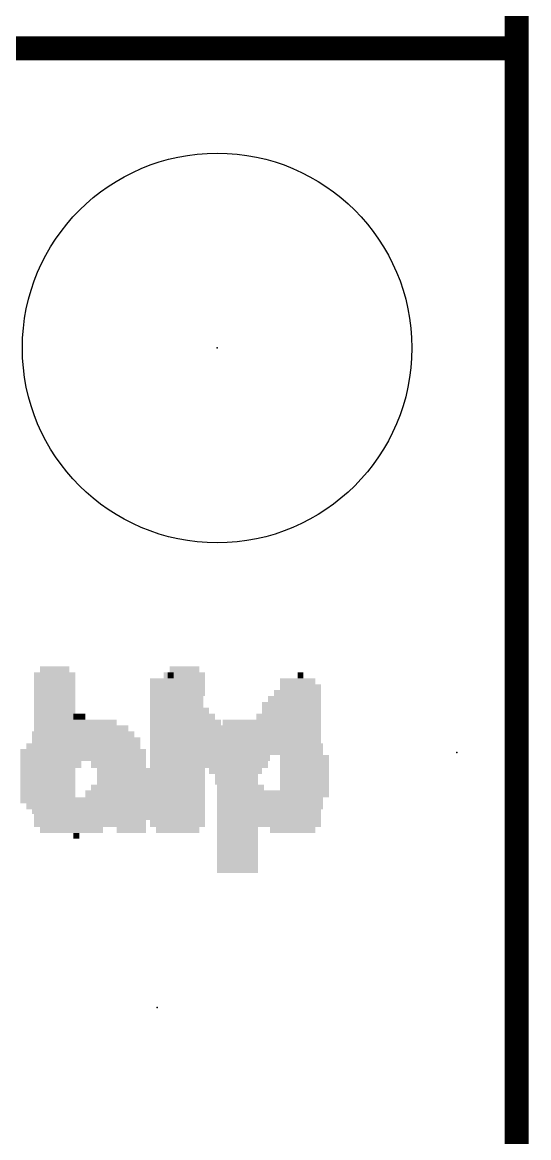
# Model space of a CAD drawing. Extents: x -17 to 166, y -13 to 51.
# Drawn here: x 56.77 to 61.06, y 13.63 to 23.08 of the extents above; entities that cross this region are included whole.
import ezdxf

# ---------------------------------------------------------------- set-up
doc = ezdxf.new("R2010")
doc.units = 0
for name, color, linetype in [('1', 12, 'CONTINUOUS'), ('16', 132, 'CONTINUOUS'), ('20', 31, 'CONTINUOUS'), ('21', 41, 'CONTINUOUS'), ('22', 40, 'CONTINUOUS'), ('23', 53, 'CONTINUOUS'), ('24', 53, 'CONTINUOUS')]:
    doc.layers.add(name, color=color, linetype=linetype)

# ---------------------------------------------------------------- blocks, each defined once
blk = doc.blocks.new('RECT')
blk.add_solid([(-0.5, -0.5), (0.5, -0.5), (-0.5, 0.5), (0.5, 0.5)])

msp = doc.modelspace()

# ---------------------------------------------------------------- linework, layer by layer
at = {"layer": '1', "const_width": 0.2032}
for points in [[(60.96, 35.56), (60.96, 22.86)], [(48.26, 22.86), (60.96, 22.86)], [(60.96, 22.86), (48.26, 22.86)], [(60.96, 22.86), (60.96, 0)]]:
    msp.add_lwpolyline(points, dxfattribs=at)
at = {"layer": '1', "const_width": 0.1016}
for points in [[(61.0108, 22.86, 1), (60.9092, 22.86)], [(60.9092, 22.86, 1), (61.0108, 22.86)], [(60.96, 22.8092, 1), (60.96, 22.9108)], [(60.96, 22.8092, 1), (60.96, 22.9108)]]:
    msp.add_lwpolyline(points, format="xyb", dxfattribs=at)
at = {"layer": '16', "const_width": 0.2032}
for points in [[(60.96, 35.56), (60.96, 22.86)], [(48.26, 22.86), (60.96, 22.86)], [(60.96, 22.86), (48.26, 22.86)], [(60.96, 22.86), (60.96, 0)]]:
    msp.add_lwpolyline(points, dxfattribs=at)
at = {"layer": '16', "const_width": 0.1016}
for points in [[(61.0108, 22.86, 1), (60.9092, 22.86)], [(60.9092, 22.86, 1), (61.0108, 22.86)], [(60.96, 22.8092, 1), (60.96, 22.9108)], [(60.96, 22.8092, 1), (60.96, 22.9108)]]:
    msp.add_lwpolyline(points, format="xyb", dxfattribs=at)
at = {"layer": '20', "const_width": 0.2032}
for points in [[(60.96, 35.56), (60.96, 0)], [(0, 22.86), (60.96, 22.86)]]:
    msp.add_lwpolyline(points, dxfattribs=at)
at = {"layer": '20', "const_width": 0.1016}
msp.add_lwpolyline([(60.96, 22.8092, 1), (60.96, 22.9108)], format="xyb", dxfattribs=at)
at = {"layer": '20'}
msp.add_circle((58.42, 20.32), 1.651, dxfattribs=at)
at = {"layer": '23'}
msp.add_point((58.42, 20.32), dxfattribs=at)
at = {"layer": '24'}
for p in [(60.452, 16.891), (57.912, 14.732)]:
    msp.add_point(p, dxfattribs=at)

# ---------------------------------------------------------------- block references
at = {"layer": '21'}
for p, xscale, yscale in [((57.043, 17.596), 0.25, 0.05), ((58.143, 17.596), 0.25, 0.05), ((57.043, 17.546), 0.35, 0.05), ((57.043, 17.496), 0.35, 0.05), ((58.143, 17.546), 0.35, 0.05), ((58.143, 17.496), 0.35, 0.05), ((57.043, 17.446), 0.35, 0.05), ((57.043, 17.396), 0.35, 0.05), ((58.143, 17.446), 0.35, 0.05), ((58.143, 17.396), 0.35, 0.05), ((57.043, 17.346), 0.35, 0.05), ((57.043, 17.296), 0.35, 0.05), ((58.118, 17.346), 0.3, 0.05), ((58.143, 17.296), 0.15, 0.05), ((57.043, 17.246), 0.35, 0.05), ((57.043, 17.196), 0.35, 0.05), ((57.043, 17.146), 0.35, 0.05), ((57.268, 17.096), 0.8, 0.05), ((57.443, 17.146), 0.25, 0.05), ((58.143, 17.096), 0.35, 0.05), ((58.143, 17.146), 0.25, 0.05), ((58.793, 17.096), 0.75, 0.05), ((58.593, 17.146), 0.25, 0.05), ((58.943, 17.146), 0.25, 0.05), ((57.293, 17.046), 0.85, 0.05), ((57.318, 16.996), 0.9, 0.05), ((58.143, 17.046), 0.35, 0.05), ((58.143, 16.996), 0.35, 0.05), ((58.818, 17.046), 0.8, 0.05), ((58.843, 16.996), 0.85, 0.05), ((57.318, 16.946), 0.9, 0.05), ((57.343, 16.896), 0.95, 0.05), ((58.143, 16.946), 0.35, 0.05), ((58.143, 16.896), 0.35, 0.05), ((58.868, 16.946), 0.9, 0.05), ((58.868, 16.896), 0.9, 0.05), ((57.343, 16.846), 0.95, 0.05), ((58.143, 16.846), 0.35, 0.05), ((58.643, 16.846), 0.45, 0.05), ((59.168, 16.846), 0.4, 0.05), ((57.068, 16.791), 0.4, 0.06), ((57.043, 16.736), 0.35, 0.05), ((57.643, 16.791), 0.35, 0.06), ((57.693, 16.736), 0.35, 0.05), ((58.143, 16.791), 0.35, 0.06), ((58.143, 16.736), 0.35, 0.05), ((58.618, 16.791), 0.4, 0.06), ((58.593, 16.736), 0.35, 0.05), ((59.193, 16.791), 0.35, 0.06), ((59.218, 16.736), 0.3, 0.05), ((57.043, 16.686), 0.35, 0.05), ((57.043, 16.646), 0.35, 0.05), ((57.693, 16.686), 0.35, 0.05), ((57.693, 16.646), 0.35, 0.05), ((58.143, 16.686), 0.35, 0.05), ((58.143, 16.646), 0.35, 0.05), ((58.593, 16.686), 0.35, 0.05), ((58.593, 16.646), 0.35, 0.05), ((59.193, 16.646), 0.35, 0.05), ((59.218, 16.686), 0.3, 0.05), ((57.043, 16.596), 0.35, 0.05), ((57.043, 16.541), 0.35, 0.06), ((57.693, 16.596), 0.35, 0.05), ((57.693, 16.541), 0.35, 0.06), ((58.143, 16.596), 0.35, 0.05), ((58.143, 16.541), 0.35, 0.06), ((58.618, 16.596), 0.4, 0.05), ((58.893, 16.541), 0.95, 0.06), ((59.193, 16.596), 0.35, 0.05), ((57.043, 16.486), 0.35, 0.05), ((57.043, 16.436), 0.35, 0.05), ((57.693, 16.486), 0.35, 0.05), ((57.693, 16.436), 0.35, 0.05), ((58.143, 16.486), 0.35, 0.05), ((58.143, 16.436), 0.35, 0.05), ((58.868, 16.486), 0.9, 0.05), ((58.868, 16.436), 0.9, 0.05), ((57.043, 16.396), 0.35, 0.05), ((57.043, 16.346), 0.35, 0.05), ((57.693, 16.396), 0.35, 0.05), ((57.693, 16.346), 0.35, 0.05), ((58.143, 16.396), 0.35, 0.05), ((58.143, 16.346), 0.35, 0.05), ((58.843, 16.396), 0.85, 0.05), ((58.818, 16.346), 0.8, 0.05), ((57.043, 16.291), 0.35, 0.06), ((57.043, 16.236), 0.25, 0.05), ((57.668, 16.291), 0.3, 0.06), ((57.693, 16.236), 0.25, 0.05), ((58.143, 16.291), 0.35, 0.06), ((58.143, 16.236), 0.25, 0.05), ((58.793, 16.291), 0.75, 0.06), ((58.593, 16.236), 0.35, 0.05), ((58.943, 16.236), 0.15, 0.05), ((58.593, 16.186), 0.35, 0.05), ((58.593, 16.146), 0.35, 0.05), ((58.593, 16.096), 0.35, 0.05), ((58.593, 16.041), 0.35, 0.06), ((58.593, 15.986), 0.35, 0.05), ((58.593, 15.941), 0.35, 0.04), ((58.593, 15.896), 0.35, 0.05)]:
    msp.add_blockref('RECT', p, dxfattribs=dict(at, xscale=xscale, yscale=yscale))
at = {"layer": '22', "rotation": 180}
for p, xscale, yscale in [((58.002, 17.496), 0.3, 0.05), ((58.027, 17.546), 0.05, 0.05), ((59.102, 17.496), 0.3, 0.05), ((59.127, 17.546), 0.05, 0.05), ((58.027, 17.446), 0.35, 0.05), ((58.052, 17.396), 0.4, 0.05), ((59.102, 17.396), 0.4, 0.05), ((59.127, 17.446), 0.35, 0.05), ((58.077, 17.346), 0.45, 0.05), ((58.077, 17.296), 0.45, 0.05), ((59.052, 17.296), 0.5, 0.05), ((59.077, 17.346), 0.45, 0.05), ((57.252, 17.196), 0.1, 0.05), ((58.102, 17.246), 0.5, 0.05), ((58.127, 17.196), 0.55, 0.05), ((59.027, 17.196), 0.55, 0.05), ((59.052, 17.246), 0.5, 0.05), ((57.252, 17.096), 0.6, 0.05), ((57.227, 17.146), 0.45, 0.05), ((58.152, 17.146), 0.6, 0.05), ((58.152, 17.096), 0.6, 0.05), ((58.977, 17.096), 0.65, 0.05), ((59.002, 17.146), 0.6, 0.05), ((57.227, 17.046), 0.75, 0.05), ((57.252, 16.996), 0.8, 0.05), ((58.177, 17.046), 0.65, 0.05), ((58.202, 16.996), 0.7, 0.05), ((58.952, 16.996), 0.7, 0.05), ((58.977, 17.046), 0.65, 0.05), ((57.227, 16.896), 0.95, 0.05), ((57.227, 16.946), 0.85, 0.05), ((58.577, 16.946), 1.45, 0.05), ((58.027, 16.896), 0.35, 0.05), ((58.577, 16.896), 0.65, 0.05), ((59.127, 16.896), 0.35, 0.05), ((56.952, 16.846), 0.4, 0.05), ((57.502, 16.846), 0.4, 0.05), ((58.027, 16.846), 0.35, 0.05), ((58.552, 16.846), 0.6, 0.05), ((59.127, 16.846), 0.35, 0.05), ((56.927, 16.791), 0.35, 0.06), ((56.902, 16.736), 0.3, 0.05), ((57.552, 16.791), 0.4, 0.06), ((57.577, 16.736), 0.35, 0.05), ((58.027, 16.791), 0.35, 0.06), ((58.027, 16.736), 0.35, 0.05), ((58.577, 16.791), 0.55, 0.06), ((58.577, 16.736), 0.45, 0.05), ((59.127, 16.791), 0.35, 0.06), ((59.127, 16.736), 0.35, 0.05), ((56.902, 16.686), 0.3, 0.05), ((56.927, 16.646), 0.35, 0.05), ((57.577, 16.686), 0.35, 0.05), ((57.577, 16.646), 0.35, 0.05), ((58.027, 16.686), 0.35, 0.05), ((58.027, 16.646), 0.35, 0.05), ((58.577, 16.686), 0.35, 0.05), ((58.552, 16.646), 0.3, 0.05), ((59.127, 16.686), 0.35, 0.05), ((59.127, 16.646), 0.35, 0.05), ((56.927, 16.596), 0.35, 0.05), ((56.952, 16.541), 0.4, 0.06), ((57.502, 16.541), 0.4, 0.06), ((57.552, 16.596), 0.4, 0.05), ((58.027, 16.596), 0.35, 0.05), ((58.027, 16.541), 0.35, 0.06), ((58.577, 16.596), 0.25, 0.05), ((59.127, 16.596), 0.35, 0.05), ((59.127, 16.541), 0.35, 0.06), ((57.227, 16.486), 0.95, 0.05), ((57.227, 16.436), 0.85, 0.05), ((58.027, 16.486), 0.35, 0.05), ((58.027, 16.436), 0.35, 0.05), ((59.127, 16.486), 0.35, 0.05), ((59.127, 16.436), 0.35, 0.05), ((57.252, 16.396), 0.8, 0.05), ((57.252, 16.346), 0.7, 0.05), ((58.027, 16.396), 0.35, 0.05), ((58.027, 16.346), 0.35, 0.05), ((59.127, 16.396), 0.35, 0.05), ((59.127, 16.346), 0.35, 0.05), ((57.252, 16.291), 0.6, 0.06), ((57.227, 16.236), 0.45, 0.05), ((58.002, 16.291), 0.3, 0.06), ((58.027, 16.236), 0.25, 0.05), ((59.127, 16.291), 0.35, 0.06), ((59.127, 16.236), 0.25, 0.05), ((57.227, 16.186), 0.05, 0.05)]:
    msp.add_blockref('RECT', p, dxfattribs=dict(at, xscale=xscale, yscale=yscale))

doc.saveas('drawing.dxf')
